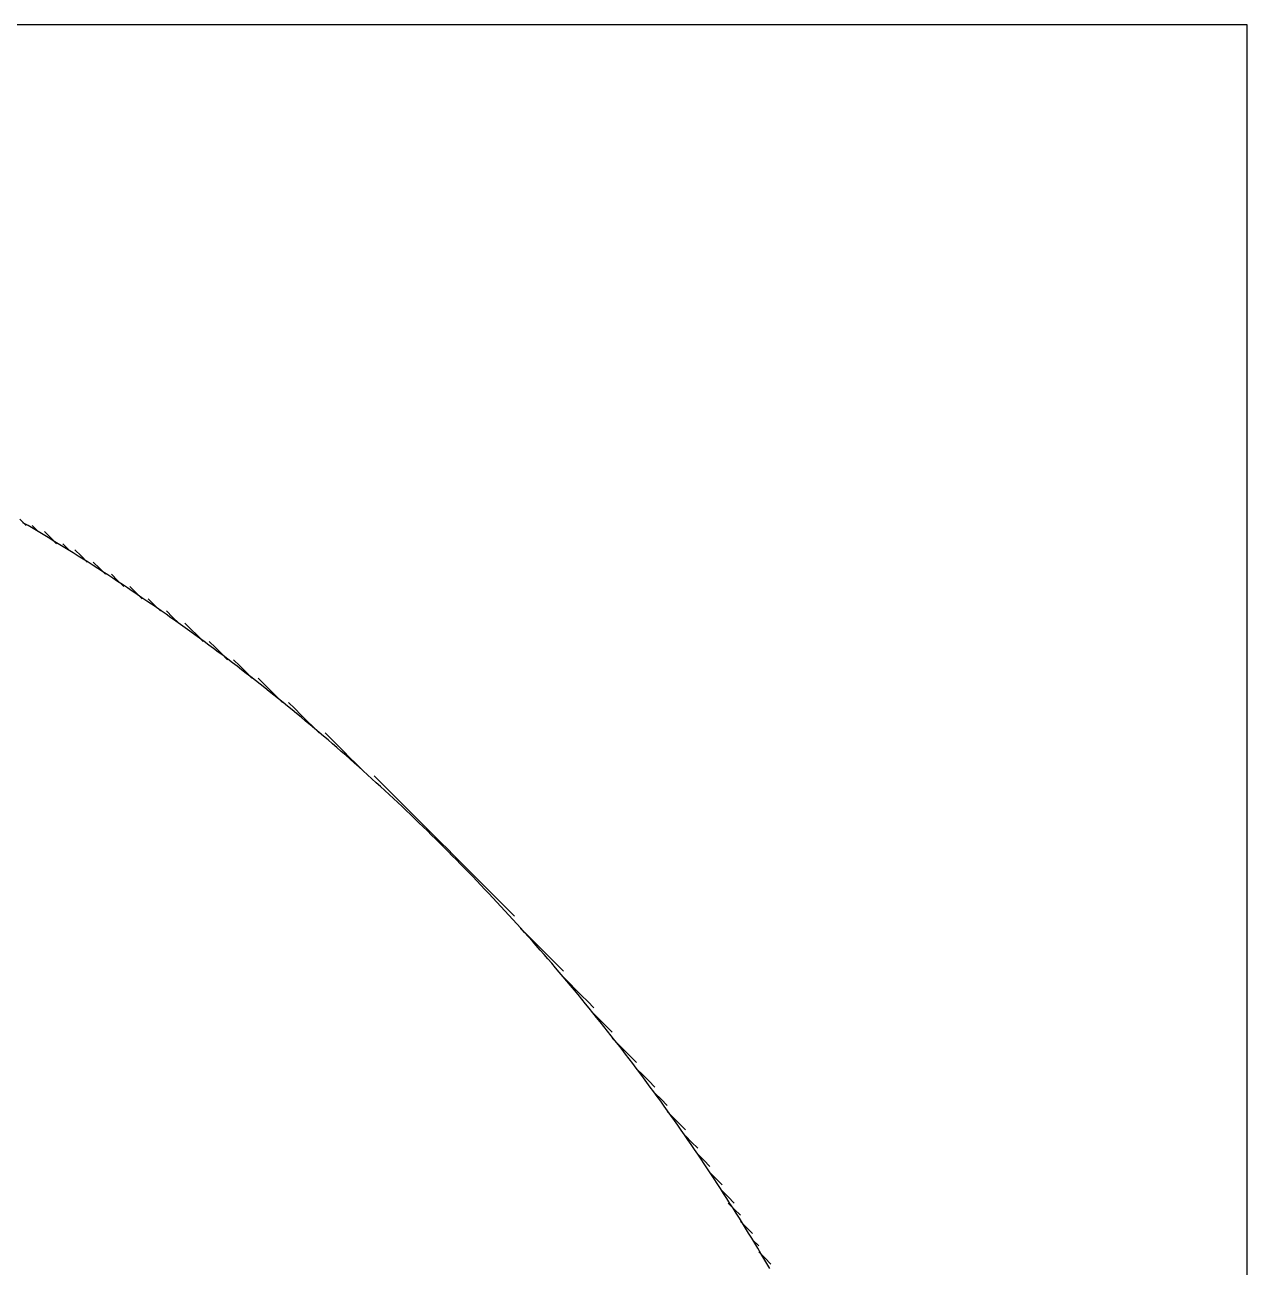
# Model space of a CAD drawing. Extents: x 0 to 750, y 0 to 750.
# Drawn here: x 549.8 to 750, y 546.5 to 750 of the extents above; entities that cross this region are included whole.
import ezdxf

# ---------------------------------------------------------------- set-up
doc = ezdxf.new("R2010")
doc.units = 0
for name, color, linetype in [('C250', 250, 'CONTINUOUS'), ('C251', 251, 'CONTINUOUS'), ('C252', 252, 'CONTINUOUS'), ('C253', 253, 'CONTINUOUS'), ('C254', 254, 'CONTINUOUS'), ('C27', 27, 'CONTINUOUS'), ('C37', 37, 'CONTINUOUS'), ('C47', 47, 'CONTINUOUS'), ('C59', 59, 'CONTINUOUS'), ('C7', 7, 'CONTINUOUS')]:
    doc.layers.add(name, color=color, linetype=linetype)

msp = doc.modelspace()

# ---------------------------------------------------------------- linework, layer by layer
at = {"layer": 'C250'}
for points in [[(549, 669), (550, 668), (549, 669)], [(554, 666), (555, 665), (554, 666)], [(559, 663), (560, 662), (559, 663)], [(562, 661), (563, 660), (562, 661)], [(571, 655), (572, 654), (571, 655)], [(574, 653), (575, 652), (574, 653)], [(590, 641), (591, 640), (590, 641)], [(596, 636), (597, 635), (596, 636)], [(603, 630), (604, 629), (603, 630)], [(617, 617), (618, 616), (617, 617)], [(618, 616), (619, 615), (618, 616)], [(619, 615), (620, 614), (619, 615)], [(620, 614), (621, 613), (620, 614)], [(633, 600), (634, 599), (633, 600)], [(639, 593), (640, 592), (639, 593)], [(643, 588), (644, 587), (643, 588)], [(647, 583), (648, 582), (647, 583)], [(650, 579), (651, 578), (650, 579)], [(653, 575), (654, 574), (653, 575)], [(660, 565), (661, 564), (660, 565)], [(667, 554), (668, 553), (667, 554)], [(670, 549), (671, 548), (670, 549)]]:
    msp.add_lwpolyline(points, dxfattribs=at)
at = {"layer": 'C251'}
for points in [[(551, 668), (552, 667), (551, 668)], [(556, 665), (557, 664), (556, 665)], [(564, 660), (565, 659), (564, 660)], [(567, 658), (568, 657), (567, 658)], [(577, 651), (578, 650), (577, 651)], [(581, 648), (582, 647), (581, 648)], [(585, 645), (586, 644), (585, 645)], [(589, 642), (590, 641), (589, 642)], [(595, 637), (596, 636), (595, 637)], [(602, 631), (603, 630), (602, 631)], [(612, 622), (613, 621), (612, 622)], [(613, 621), (614, 620), (613, 621)], [(614, 620), (615, 619), (614, 620)], [(615, 619), (616, 618), (615, 619)], [(616, 618), (617, 617), (616, 618)], [(621, 613), (622, 612), (621, 613)], [(622, 612), (623, 611), (622, 612)], [(623, 611), (624, 610), (623, 611)], [(624, 610), (625, 609), (624, 610)], [(634, 599), (635, 598), (634, 599)], [(640, 592), (641, 591), (640, 592)], [(644, 587), (645, 586), (644, 587)], [(656, 571), (657, 570), (656, 571)], [(658, 568), (659, 567), (658, 568)], [(662, 562), (663, 561), (662, 562)], [(664, 559), (665, 558), (664, 559)], [(669, 551), (670, 550), (669, 551)]]:
    msp.add_lwpolyline(points, dxfattribs=at)
at = {"layer": 'C252'}
for points in [[(561, 662), (562, 661), (561, 662)], [(570, 656), (571, 655), (570, 656)], [(594, 638), (595, 637), (594, 638)], [(600, 633), (601, 632), (600, 633)], [(601, 632), (602, 631), (601, 632)], [(610, 624), (611, 623), (610, 624)], [(611, 623), (612, 622), (611, 623)], [(625, 609), (626, 608), (625, 609)], [(626, 608), (627, 607), (626, 608)], [(635, 598), (636, 597), (635, 598)], [(648, 582), (649, 581), (648, 582)], [(651, 578), (652, 577), (651, 578)], [(654, 574), (655, 573), (654, 574)], [(666, 556), (667, 555), (666, 556)]]:
    msp.add_lwpolyline(points, dxfattribs=at)
at = {"layer": 'C253'}
for points in [[(553, 667), (554, 666), (553, 667)], [(558, 664), (559, 663), (558, 664)], [(573, 654), (574, 653), (573, 654)], [(576, 652), (577, 651), (576, 652)], [(580, 649), (581, 648), (580, 649)], [(584, 646), (585, 645), (584, 646)], [(588, 643), (589, 642), (588, 643)], [(593, 639), (594, 638), (593, 639)], [(599, 634), (600, 633), (599, 634)], [(608, 626), (609, 625), (608, 626)], [(609, 625), (610, 624), (609, 625)], [(627, 607), (628, 606), (627, 607)], [(628, 606), (629, 605), (628, 606)], [(629, 605), (630, 604), (629, 605)], [(636, 597), (637, 596), (636, 597)], [(641, 591), (642, 590), (641, 591)], [(645, 586), (646, 585), (645, 586)], [(649, 581), (650, 580), (649, 581)], [(657, 570), (658, 569), (657, 570)], [(659, 567), (660, 566), (659, 567)], [(661, 564), (662, 563), (661, 564)], [(663, 561), (664, 560), (663, 561)], [(668, 553), (669, 552), (668, 553)], [(671, 548), (672, 547), (671, 548)]]:
    msp.add_lwpolyline(points, dxfattribs=at)
at = {"layer": 'C254'}
for points in [[(607, 627), (608, 626), (607, 627)], [(637, 596), (638, 595), (637, 596)], [(642, 590), (643, 589), (642, 590)], [(652, 577), (653, 576), (652, 577)], [(665, 558), (666, 557), (665, 558)]]:
    msp.add_lwpolyline(points, dxfattribs=at)
at = {"layer": 'C27'}
for points in [[(582, 647), (583, 646), (582, 647)], [(665, 557), (666, 556), (665, 557)]]:
    msp.add_lwpolyline(points, dxfattribs=at)
at = {"layer": 'C37'}
for points in [[(671.8114, 546.2685), (671.3236, 547.0993), (670.8334, 547.9287), (670.3409, 548.7565), (669.8461, 549.583), (669.349, 550.4079), (668.8496, 551.2313), (668.3478, 552.0533), (667.8437, 552.8737), (667.3374, 553.6926), (666.8287, 554.5101), (666.3178, 555.326), (665.8045, 556.1404), (665.289, 556.9532), (664.7712, 557.7646), (664.2511, 558.5744), (663.7287, 559.3827), (663.2041, 560.1894), (662.6773, 560.9946), (662.1481, 561.7982), (661.6168, 562.6002), (661.0832, 563.4007), (660.5473, 564.1997), (660.0092, 564.997), (659.4689, 565.7928), (658.9264, 566.587), (658.3817, 567.3796), (657.8347, 568.1707), (657.2855, 568.9601), (656.7342, 569.7479), (656.1806, 570.5341), (655.6248, 571.3187), (655.0669, 572.1017), (654.5068, 572.8831), (653.9445, 573.6628), (653.38, 574.4409), (652.8134, 575.2174), (652.2446, 575.9922), (651.6736, 576.7654), (651.1005, 577.5369), (650.5252, 578.3068), (649.9478, 579.075), (649.3683, 579.8416), (648.7866, 580.6065), (648.2028, 581.3697), (647.6169, 582.1312), (647.0289, 582.891), (646.4387, 583.6492), (645.8465, 584.4057), (645.2521, 585.1604), (644.6557, 585.9135), (644.0571, 586.6648), (643.4565, 587.4144), (642.8538, 588.1624), (642.249, 588.9085), (641.6421, 589.653), (641.0332, 590.3957), (640.4222, 591.1367), (639.8092, 591.876), (639.1941, 592.6135), (638.5769, 593.3492), (637.9578, 594.0832), (637.3365, 594.8154), (636.7133, 595.5459), (636.088, 596.2746), (635.4607, 597.0015), (634.8314, 597.7266), (634.2001, 598.4499), (633.5668, 599.1715), (632.9314, 599.8912), (632.2941, 600.6092), (631.6548, 601.3253), (631.0135, 602.0396), (630.3702, 602.7522), (629.7249, 603.4628), (629.0777, 604.1717), (628.4285, 604.8787), (627.7774, 605.5839), (627.1242, 606.2873), (626.4692, 606.9888), (625.8122, 607.6885), (625.1532, 608.3863), (624.4923, 609.0822), (623.8295, 609.7763), (623.1648, 610.4685), (622.4981, 611.1589), (621.8295, 611.8473), (621.1591, 612.5339), (620.4867, 613.2186), (619.8124, 613.9014), (619.1362, 614.5823), (618.4581, 615.2613), (617.7781, 615.9383), (617.0963, 616.6135), (616.4126, 617.2868), (615.727, 617.9581), (615.0395, 618.6275), (614.3502, 619.2949), (613.6591, 619.9605), (612.966, 620.624), (612.2712, 621.2857), (611.5745, 621.9454), (610.8759, 622.6031), (610.1756, 623.2588), (609.4734, 623.9126), (608.7693, 624.5645), (608.0635, 625.2143), (607.3559, 625.8622), (606.6464, 626.508), (605.9352, 627.1519), (605.2222, 627.7938), (604.5073, 628.4337), (603.7907, 629.0716), (603.0723, 629.7075), (602.3522, 630.3413), (601.6302, 630.9731), (600.9065, 631.603), (600.1811, 632.2307), (599.4538, 632.8565), (598.7249, 633.4802), (597.9942, 634.1018), (597.2617, 634.7214), (596.5275, 635.339), (595.7916, 635.9545), (595.054, 636.5679), (594.3146, 637.1793), (593.5736, 637.7886), (592.8308, 638.3958), (592.0863, 639.0009), (591.3401, 639.6039), (590.5922, 640.2049), (589.8427, 640.8037), (589.0914, 641.4004), (588.3385, 641.9951), (587.5839, 642.5876), (586.8276, 643.178), (586.0697, 643.7662), (585.3101, 644.3524), (584.5488, 644.9364), (583.7859, 645.5183), (583.0214, 646.098), (582.2552, 646.6756), (581.4874, 647.251), (580.718, 647.8243), (579.9469, 648.3954), (579.1742, 648.9644), (578.3999, 649.5311), (577.624, 650.0957), (576.8465, 650.6582), (576.0674, 651.2184), (575.2867, 651.7764), (574.5044, 652.3323), (573.7205, 652.8859), (572.9351, 653.4374), (572.148, 653.9866), (571.3594, 654.5336), (570.5693, 655.0784), (569.7776, 655.621), (568.9843, 656.1613), (568.1895, 656.6994), (567.3931, 657.2353), (566.5952, 657.7689), (565.7958, 658.3002), (564.9948, 658.8293), (564.1923, 659.3562), (563.3883, 659.8808), (562.5828, 660.4031), (561.7758, 660.9232), (560.9673, 661.4409), (560.1572, 661.9564), (559.3457, 662.4696), (558.5327, 662.9805), (557.7182, 663.4891), (556.9022, 663.9954), (556.0848, 664.4994), (555.2659, 665.0011), (554.4455, 665.5004), (553.6237, 665.9975), (552.8004, 666.4922), (551.9757, 666.9846), (551.1495, 667.4746), (550.3219, 667.9623), (549.4929, 668.4477)], [(565, 659), (566, 658), (565, 659)], [(568, 657), (569, 656), (568, 657)], [(591, 640), (592, 639), (591, 640)], [(604, 629), (605, 628), (604, 629)], [(638, 594), (639, 593), (638, 594)], [(655, 572), (656, 571), (655, 572)]]:
    msp.add_lwpolyline(points, dxfattribs=at)
at = {"layer": 'C47'}
for points in [[(578, 650), (579, 649), (578, 650)], [(586, 644), (587, 643), (586, 644)], [(632, 601), (633, 600), (632, 601)]]:
    msp.add_lwpolyline(points, dxfattribs=at)
at = {"layer": 'C59'}
for points in [[(597, 635), (598, 634), (597, 635)], [(631, 602), (632, 601), (631, 602)], [(646, 584), (647, 583), (646, 584)]]:
    msp.add_lwpolyline(points, dxfattribs=at)
at = {"layer": 'C7'}
msp.add_lwpolyline([(0, 750), (0, 0), (750, 0), (750, 750), (0, 750)], dxfattribs=at)

doc.saveas('drawing.dxf')
